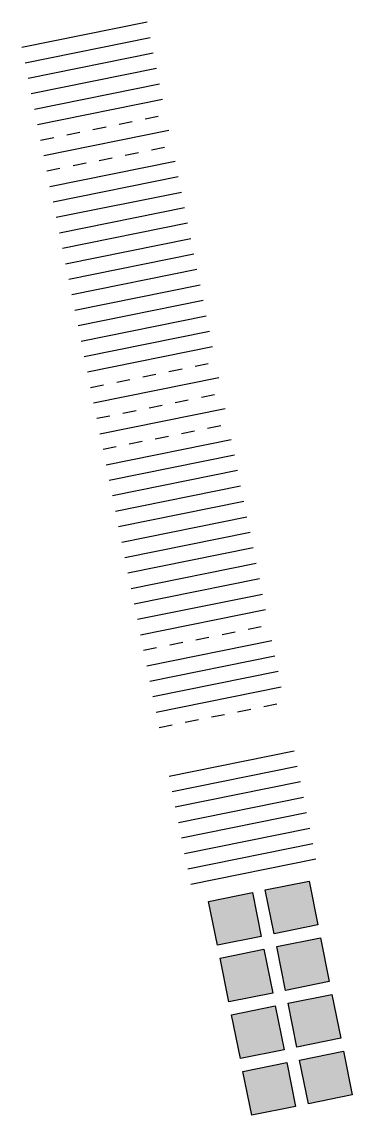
# Model space of a CAD drawing. Header units: inches. Extents: x 18308143 to 18311219, y 67592878 to 67595002.
# Drawn here: x 18308142.69 to 18308145.24, y 67592877.84 to 67592886.05 of the extents above; entities that cross this region are included whole.
import ezdxf

# ---------------------------------------------------------------- set-up
doc = ezdxf.new("R2010")
doc.units = ezdxf.units.IN
doc.header["$MEASUREMENT"] = 0
for name, pattern in [('BORDER2', [0.875, 0.25, -0.125, 0.25, -0.125, 0, -0.125]), ('DASHED2', [0.375, 0.25, -0.125]), ('HIDDEN2', [0.1875, 0.125, -0.0625])]:
    doc.linetypes.add(name, pattern=pattern)
for name, color, linetype in [('A-Anno-Dim 100', 9, 'Continuous'), ('A-Anno-Dim 25', 9, 'Continuous'), ('A-Anno-Dim 50', 9, 'Continuous'), ('A-Anno-Symbol 100', 2, 'Continuous'), ('A-Anno-Symbol 25', 2, 'Continuous'), ('A-Anno-Symbol 50', 2, 'Continuous'), ('A-Anno-Text 100', 2, 'Continuous'), ('A-Anno-Text 25', 2, 'Continuous'), ('A-Anno-Text 50', 2, 'Continuous'), ('A-Building Line', 240, 'BORDER2'), ('A-CENTER', 12, 'BORDER2'), ('A-Concrete', 4, 'Continuous'), ('A-Dashed', 9, 'DASHED2'), ('A-Demo', 2, 'Continuous'), ('A-Demolition-hatch', 50, 'Continuous'), ('A-Door', 9, 'Continuous'), ('A-Elec', 2, 'Continuous'), ('A-Elec Dashed', 12, 'Continuous'), ('A-Flor-Strs', 8, 'Continuous'), ('A-Furn', 12, 'Continuous'), ('A-Ground', 4, 'Continuous'), ('A-Hatch Conc.', 141, 'Continuous'), ('A-Hatch Elevation', 30, 'Continuous'), ('A-Hatch Shadow', 253, 'Continuous'), ('A-Hatch Wall', 240, 'Continuous'), ('A-Hatch Window', 96, 'Continuous'), ('A-HATCH-01', 30, 'Continuous'), ('A-HATCH-02', 140, 'Continuous'), ('A-HATCH-03', 72, 'Continuous'), ('A-HATCH-04', 201, 'Continuous'), ('A-HATCH-05', 40, 'Continuous'), ('A-HATCH-06', 61, 'Continuous'), ('A-hatch-floor', 253, 'Continuous'), ('A-Kkt', 2, 'DASHED2'), ('A-Light Fixture', 2, 'Continuous'), ('A-Ovhd', 9, 'HIDDEN2'), ('A-pfix', 12, 'Continuous'), ('A-Pool', 131, 'Continuous'), ('A-Property Line', 162, 'BORDER2'), ('A-View 1', 3, 'Continuous'), ('A-View 2', 2, 'Continuous'), ('A-view 3', 9, 'Continuous'), ('A-View 4', 8, 'Continuous'), ('A-View 5', 12, 'Continuous'), ('A-Wall', 3, 'Continuous'), ('A-Wall Hatch', 252, 'Continuous'), ('A-Wall_Head', 8, 'DASHED2'), ('A-Window', 12, 'Continuous'), ('A-Window sill', 9, 'Continuous')]:
    doc.layers.add(name, color=color, linetype=linetype)
doc.layers.add('A-Area', color=11, linetype='Continuous', plot=False)
doc.layers.add('A-unplot', color=3, linetype='Continuous', plot=False)

# ---------------------------------------------------------------- blocks, each defined once
blk = doc.blocks.new('layers')
at = {"layer": 'A-HATCH-01'}
blk.add_hatch(color=256, dxfattribs=at).paths.add_polyline_path([(-16.65, -137.21), (-16.65, -128.71), (-8.15, -128.71), (-8.15, -137.21)])
at = {"layer": 'A-HATCH-02'}
blk.add_hatch(color=256, dxfattribs=at).paths.add_polyline_path([(-5.65, -126.21), (-5.65, -117.71), (2.85, -117.71), (2.85, -126.21)])
at = {"layer": 'A-HATCH-03'}
blk.add_hatch(color=256, dxfattribs=at).paths.add_polyline_path([(-16.65, -126.21), (-16.65, -117.71), (-8.15, -117.71), (-8.15, -126.21)])
at = {"layer": 'A-HATCH-04'}
blk.add_hatch(color=256, dxfattribs=at).paths.add_polyline_path([(-5.65, -104.21), (-5.65, -95.71), (2.85, -95.71), (2.85, -104.21)])
at = {"layer": 'A-HATCH-05'}
blk.add_hatch(color=256, dxfattribs=at).paths.add_polyline_path([(-16.65, -115.21), (-16.65, -106.71), (-8.15, -106.71), (-8.15, -115.21)])
at = {"layer": 'A-HATCH-06'}
blk.add_hatch(color=256, dxfattribs=at).paths.add_polyline_path([(-16.65, -104.21), (-16.65, -95.71), (-8.15, -95.71), (-8.15, -104.21)])
at = {"layer": 'A-hatch-floor'}
blk.add_hatch(color=256, dxfattribs=at).paths.add_polyline_path([(-5.65, -115.21), (-5.65, -106.71), (2.85, -106.71), (2.85, -115.21)])
at = {"layer": 'A-Pool'}
blk.add_hatch(color=256, dxfattribs=at).paths.add_polyline_path([(-5.65, -137.21), (-5.65, -128.71), (2.85, -128.71), (2.85, -137.21)])
blk.add_lwpolyline([(-19.34, 55.56), (4.97, 55.56)])
for points in [[(-16.65, -104.21), (-16.65, -95.71), (-8.15, -95.71), (-8.15, -104.21)], [(-5.65, -104.21), (-5.65, -95.71), (2.85, -95.71), (2.85, -104.21)], [(-16.65, -115.21), (-16.65, -106.71), (-8.15, -106.71), (-8.15, -115.21)], [(-5.65, -115.21), (-5.65, -106.71), (2.85, -106.71), (2.85, -115.21)], [(-16.65, -126.21), (-16.65, -117.71), (-8.15, -117.71), (-8.15, -126.21)], [(-5.65, -126.21), (-5.65, -117.71), (2.85, -117.71), (2.85, -126.21)], [(-16.65, -137.21), (-16.65, -128.71), (-8.15, -128.71), (-8.15, -137.21)], [(-5.65, -137.21), (-5.65, -128.71), (2.85, -128.71), (2.85, -137.21)]]:
    blk.add_lwpolyline(points, close=True)
at = {"layer": 'A-Anno-Dim 100'}
blk.add_lwpolyline([(-19.34, 37.56), (4.97, 37.56)], dxfattribs=at)
at = {"layer": 'A-Anno-Dim 25'}
blk.add_line((-19.34, 58.56), (4.97, 58.56), dxfattribs=at)
at = {"layer": 'A-Anno-Dim 50'}
blk.add_lwpolyline([(-19.34, 34.56), (4.97, 34.56)], dxfattribs=at)
at = {"layer": 'A-Anno-Symbol 100'}
blk.add_lwpolyline([(-19.34, -10.44), (4.97, -10.44)], dxfattribs=at)
at = {"layer": 'A-Anno-Symbol 25'}
blk.add_lwpolyline([(-19.34, -13.44), (4.97, -13.44)], dxfattribs=at)
at = {"layer": 'A-Anno-Symbol 50'}
blk.add_lwpolyline([(-19.34, -16.44), (4.97, -16.44)], dxfattribs=at)
at = {"layer": 'A-Anno-Text 100'}
blk.add_lwpolyline([(-19.34, -19.44), (4.97, -19.44)], dxfattribs=at)
at = {"layer": 'A-Anno-Text 25'}
blk.add_line((-19.34, 61.56), (4.97, 61.56), dxfattribs=at)
at = {"layer": 'A-Anno-Text 50'}
blk.add_line((-19.34, 64.56), (4.97, 64.56), dxfattribs=at)
at = {"layer": 'A-Area'}
blk.add_line((-19.34, 67.56), (4.97, 67.56), dxfattribs=at)
at = {"layer": 'A-Building Line'}
blk.add_lwpolyline([(-19.34, 52.56), (4.97, 52.56)], dxfattribs=at)
at = {"layer": 'A-CENTER', "ltscale": 0.5}
blk.add_line((-19.34, -61.44), (4.97, -61.44), dxfattribs=at)
at = {"layer": 'A-Concrete'}
blk.add_lwpolyline([(-19.34, 49.56), (4.97, 49.56)], dxfattribs=at)
at = {"layer": 'A-Dashed'}
blk.add_lwpolyline([(-19.34, 46.56), (4.97, 46.56)], dxfattribs=at)
at = {"layer": 'A-Demo'}
blk.add_lwpolyline([(-19.34, 43.56), (4.97, 43.56)], dxfattribs=at)
at = {"layer": 'A-Demolition-hatch'}
blk.add_lwpolyline([(-19.34, 40.56), (4.97, 40.56)], dxfattribs=at)
at = {"layer": 'A-Door'}
blk.add_lwpolyline([(-19.34, 31.56), (4.97, 31.56)], dxfattribs=at)
at = {"layer": 'A-Elec'}
blk.add_lwpolyline([(-19.34, 28.56), (4.97, 28.56)], dxfattribs=at)
at = {"layer": 'A-Elec Dashed'}
blk.add_lwpolyline([(-19.34, 25.56), (4.97, 25.56)], dxfattribs=at)
at = {"layer": 'A-Flor-Strs'}
blk.add_line((-19.34, 70.56), (4.97, 70.56), dxfattribs=at)
at = {"layer": 'A-Furn'}
blk.add_lwpolyline([(-19.34, 22.56), (4.97, 22.56)], dxfattribs=at)
at = {"layer": 'A-Ground'}
blk.add_line((-19.34, -55.44), (4.97, -55.44), dxfattribs=at)
at = {"layer": 'A-Hatch Conc.'}
blk.add_lwpolyline([(-19.34, 19.56), (4.97, 19.56)], dxfattribs=at)
at = {"layer": 'A-Hatch Elevation'}
blk.add_lwpolyline([(-19.34, 16.56), (4.97, 16.56)], dxfattribs=at)
at = {"layer": 'A-Hatch Shadow'}
blk.add_lwpolyline([(-19.34, 13.56), (4.97, 13.56)], dxfattribs=at)
at = {"layer": 'A-Hatch Wall'}
blk.add_lwpolyline([(-19.34, 10.56), (4.97, 10.56)], dxfattribs=at)
at = {"layer": 'A-Hatch Window'}
blk.add_lwpolyline([(-19.34, 7.56), (4.97, 7.56)], dxfattribs=at)
at = {"layer": 'A-HATCH-01'}
blk.add_line((4.97, -88.91), (-19.34, -88.91), dxfattribs=at)
at = {"layer": 'A-HATCH-02'}
blk.add_line((4.97, -85.91), (-19.34, -85.91), dxfattribs=at)
at = {"layer": 'A-HATCH-03'}
blk.add_line((4.97, -82.91), (-19.34, -82.91), dxfattribs=at)
at = {"layer": 'A-HATCH-04'}
blk.add_line((4.97, -73.91), (-19.34, -73.91), dxfattribs=at)
at = {"layer": 'A-HATCH-05'}
blk.add_line((4.97, -76.91), (-19.34, -76.91), dxfattribs=at)
at = {"layer": 'A-HATCH-06'}
blk.add_line((4.97, -70.91), (-19.34, -70.91), dxfattribs=at)
at = {"layer": 'A-hatch-floor'}
blk.add_line((4.97, -79.91), (-19.34, -79.91), dxfattribs=at)
at = {"layer": 'A-Kkt'}
blk.add_lwpolyline([(-19.34, 4.56), (4.97, 4.56)], dxfattribs=at)
at = {"layer": 'A-Light Fixture'}
blk.add_lwpolyline([(-19.34, 1.56), (4.97, 1.56)], dxfattribs=at)
at = {"layer": 'A-Ovhd'}
blk.add_lwpolyline([(-19.34, -1.44), (4.97, -1.44)], dxfattribs=at)
at = {"layer": 'A-pfix'}
blk.add_line((-19.34, -58.44), (4.97, -58.44), dxfattribs=at)
at = {"layer": 'A-Pool'}
blk.add_line((4.97, -91.91), (-19.34, -91.91), dxfattribs=at)
blk.add_lwpolyline([(-19.34, -4.44), (4.97, -4.44)], dxfattribs=at)
at = {"layer": 'A-Property Line'}
blk.add_lwpolyline([(-19.34, -7.44), (4.97, -7.44)], dxfattribs=at)
at = {"layer": 'A-unplot'}
blk.add_lwpolyline([(-19.34, -22.44), (4.97, -22.44)], dxfattribs=at)
at = {"layer": 'A-View 1'}
blk.add_lwpolyline([(-19.34, -25.44), (4.97, -25.44)], dxfattribs=at)
at = {"layer": 'A-View 2'}
blk.add_lwpolyline([(-19.34, -28.44), (4.97, -28.44)], dxfattribs=at)
at = {"layer": 'A-view 3'}
blk.add_lwpolyline([(-19.34, -31.44), (4.97, -31.44)], dxfattribs=at)
at = {"layer": 'A-View 4'}
blk.add_lwpolyline([(-19.34, -34.44), (4.97, -34.44)], dxfattribs=at)
at = {"layer": 'A-View 5'}
blk.add_lwpolyline([(-19.34, -37.44), (4.97, -37.44)], dxfattribs=at)
at = {"layer": 'A-Wall'}
blk.add_lwpolyline([(-19.34, -40.44), (4.97, -40.44)], dxfattribs=at)
at = {"layer": 'A-Wall Hatch'}
blk.add_lwpolyline([(-19.34, -43.44), (4.97, -43.44)], dxfattribs=at)
at = {"layer": 'A-Wall_Head'}
blk.add_lwpolyline([(-19.34, -46.44), (4.97, -46.44)], dxfattribs=at)
at = {"layer": 'A-Window'}
blk.add_lwpolyline([(-19.34, -49.44), (4.97, -49.44)], dxfattribs=at)
at = {"layer": 'A-Window sill'}
blk.add_lwpolyline([(-19.34, -52.44), (4.97, -52.44)], dxfattribs=at)

msp = doc.modelspace()

# ---------------------------------------------------------------- block references
at = {"xscale": 0.03937007874015747, "yscale": 0.03937007874015747, "zscale": 0.03937007874015747, "rotation": 11.41996263558604}
msp.add_blockref('layers', (18308143.9828, 67592883.2848), dxfattribs=at)

doc.saveas('drawing.dxf')
